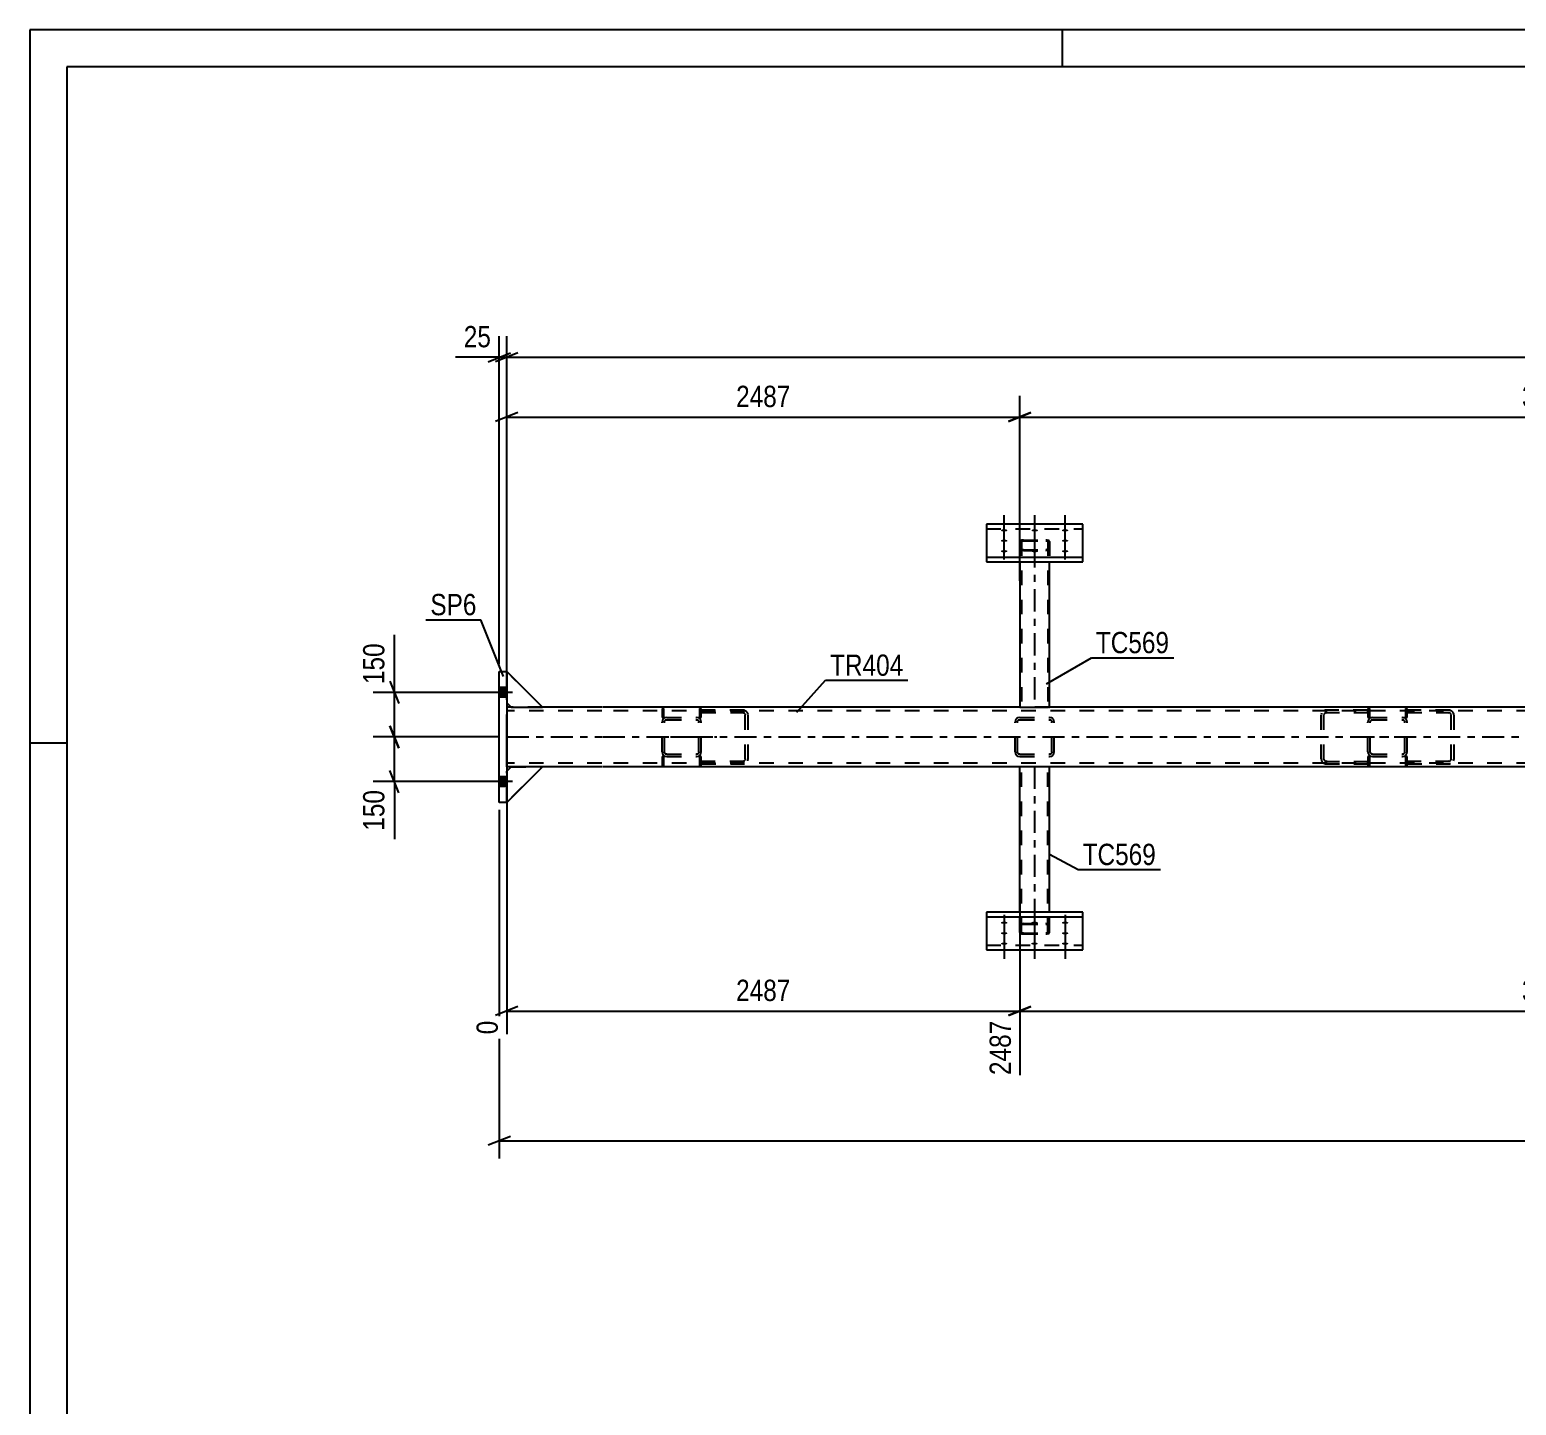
# Model space of a CAD drawing. Header units: millimetres. Extents: x 0 to 1189, y 0 to 841.
# Drawn here: x 0 to 200.1, y 655.9 to 841 of the extents above; entities that cross this region are included whole.
import ezdxf

# ---------------------------------------------------------------- set-up
doc = ezdxf.new("R2010")
doc.units = ezdxf.units.MM
doc.linetypes.add('DXK_LINE_DOT2', pattern=[3.9198, 1.9599, -1.9599])
doc.linetypes.add('DXK_LINE_DOT3', pattern=[5.9187, 2.979, -0.9799, 0.9799, -0.9799])
doc.styles.add('Arial Narrow', font='ARIALN.TTF', dxfattribs={"height": 0.2})

# ---------------------------------------------------------------- blocks, each defined once
blk = doc.blocks.new('Unknown-717048625-1133')
at = {"color": 5, "linetype": 'Continuous'}
for p, q in [((1189, 841), (0, 841)), ((0, 841), (0, 0)), ((139, 836), (139, 841)), ((1184, 836), (5, 836)), ((5, 836), (5, 5)), ((5, 745), (0, 745))]:
    blk.add_line(p, q, dxfattribs=at)
blk = doc.blocks.new('Part-717048625-5160 - 5136')
at = {"color": 2, "linetype": 'Continuous'}
for p, q in [((141.75, 722.28), (128.75, 722.28)), ((128.75, 722.28), (128.75, 717.23)), ((141.75, 717.23), (141.75, 722.28)), ((128.75, 721.67), (141.75, 721.67)), ((128.75, 717.23), (141.75, 717.23))]:
    blk.add_line(p, q, dxfattribs=at)
at = {"color": 7, "linetype": 'DXK_LINE_DOT2'}
blk.add_line((128.75, 717.83), (141.75, 717.83), dxfattribs=at)
blk = doc.blocks.new('Part-717048625-5202 - 5136')
at = {"color": 7, "linetype": 'DXK_LINE_DOT2'}
for p, q in [((85.34, 743.21), (85.1, 743.21)), ((85.1, 743.21), (85.1, 742.01)), ((85.34, 742.01), (85.34, 743.21)), ((85.1, 742.01), (85.34, 742.01))]:
    blk.add_line(p, q, dxfattribs=at)
blk = doc.blocks.new('Part-717048625-5138 - 5136')
at = {"color": 7, "linetype": 'DXK_LINE_DOT2'}
for p, q in [((96.18, 749.45), (90.38, 749.45)), ((90.38, 749.45), (90.38, 749.13)), ((90.38, 749.13), (96.18, 749.13)), ((96.21, 749.4), (95.9, 749.45)), ((95.9, 749.13), (96.05, 749.1)), ((96.27, 748.93), (96.3, 748.81)), ((96.3, 742.89), (96.3, 748.81)), ((96.7, 748.81), (96.64, 749.05)), ((96.7, 742.89), (96.7, 748.81)), ((96.18, 742.57), (90.38, 742.57)), ((90.38, 742.57), (90.38, 742.25)), ((96.05, 742.59), (95.9, 742.57)), ((95.9, 742.25), (96.21, 742.3)), ((96.3, 742.89), (96.27, 742.76)), ((96.64, 742.64), (96.7, 742.89)), ((90.38, 742.25), (96.18, 742.25))]:
    blk.add_line(p, q, dxfattribs=at)
at = {"color": 7, "linetype": 'DXK_LINE_DOT3'}
blk.add_line((86.24, 745.85), (92.49, 745.85), dxfattribs=at)
at = {"color": 7, "linetype": 'DXK_LINE_DOT2'}
for centre, radius, start, end in [((95.95, 748.75), 0.369, 29.2511, 73.2823), ((95.99, 748.69), 0.738, 29.2511, 73.2823), ((95.95, 742.94), 0.369, 286.7177, 330.7489)]:
    blk.add_arc(centre, radius, start, end, dxfattribs=at)
blk = doc.blocks.new('Part-717048625-5219 - 5136')
at = {"color": 7, "linetype": 'DXK_LINE_DOT2'}
for p, q in [((133.25, 748.49), (133, 748.44)), ((133.25, 748.49), (137.25, 748.49)), ((137.49, 748.44), (137.25, 748.49)), ((132.65, 748.09), (132.61, 747.85)), ((132.61, 743.85), (132.61, 747.85)), ((132.93, 747.85), (132.95, 747.97)), ((132.93, 743.85), (132.93, 747.85)), ((133.12, 748.14), (133.25, 748.17)), ((133.25, 748.17), (137.25, 748.17)), ((137.25, 748.17), (137.37, 748.14)), ((137.54, 747.97), (137.57, 747.85)), ((137.57, 743.85), (137.57, 747.85)), ((137.89, 747.85), (137.84, 748.09)), ((137.89, 743.85), (137.89, 747.85)), ((132.61, 743.85), (132.65, 743.6)), ((132.95, 743.72), (132.93, 743.85)), ((133, 743.26), (133.25, 743.21)), ((133.25, 743.53), (133.12, 743.55)), ((133.25, 743.53), (137.25, 743.53)), ((133.25, 743.21), (137.25, 743.21)), ((137.37, 743.55), (137.25, 743.53)), ((137.25, 743.21), (137.49, 743.26)), ((137.57, 743.85), (137.54, 743.72)), ((137.84, 743.6), (137.89, 743.85))]:
    blk.add_line(p, q, dxfattribs=at)
for centre, radius, start, end in [((133.25, 747.85), 0.64, 112.5, 157.5), ((137.25, 747.85), 0.64, 22.5, 67.5), ((133.25, 747.85), 0.32, 112.5, 157.5), ((137.25, 747.85), 0.32, 22.5, 67.5), ((133.25, 743.85), 0.64, 202.5, 247.5), ((133.25, 743.85), 0.32, 202.5, 247.5), ((137.25, 743.85), 0.32, 292.5, 337.5), ((137.25, 743.85), 0.64, 292.5, 337.5)]:
    blk.add_arc(centre, radius, start, end, dxfattribs=at)
blk = doc.blocks.new('Part-717048625-5139 - 5136')
at = {"color": 7, "linetype": 'DXK_LINE_DOT2'}
for p, q in [((173.85, 749.05), (173.79, 748.81)), ((173.79, 742.89), (173.79, 748.81)), ((174.19, 748.81), (174.22, 748.93)), ((174.19, 742.89), (174.19, 748.81)), ((174.58, 749.45), (174.28, 749.4)), ((180.1, 749.45), (174.31, 749.45)), ((174.31, 749.13), (180.1, 749.13)), ((174.43, 749.1), (174.58, 749.13)), ((180.1, 749.13), (180.1, 749.45)), ((173.79, 742.89), (173.85, 742.64)), ((174.22, 742.76), (174.19, 742.89)), ((174.28, 742.3), (174.58, 742.25)), ((174.31, 742.57), (180.1, 742.57)), ((174.58, 742.57), (174.43, 742.59)), ((180.1, 742.25), (180.1, 742.57)), ((174.31, 742.25), (180.1, 742.25))]:
    blk.add_line(p, q, dxfattribs=at)
at = {"color": 7, "linetype": 'DXK_LINE_DOT3'}
blk.add_line((178, 745.85), (184.25, 745.85), dxfattribs=at)
at = {"color": 7, "linetype": 'DXK_LINE_DOT2'}
for centre, radius, start, end in [((174.54, 748.75), 0.369, 106.7178, 150.749), ((174.49, 743), 0.738, 209.251, 253.2822), ((174.54, 742.94), 0.369, 209.251, 253.2822)]:
    blk.add_arc(centre, radius, start, end, dxfattribs=at)
blk = doc.blocks.new('Part-717048625-5273 - 5136')
at = {"color": 7, "linetype": 'DXK_LINE_DOT2'}
for p, q in [((69, 749.85), (64.2, 754.65)), ((64.2, 754.65), (64.2, 750.45)), ((64.2, 750.45), (64.8, 749.85)), ((64.8, 749.85), (69, 749.85))]:
    blk.add_line(p, q, dxfattribs=at)
blk = doc.blocks.new('Part-717048625-5159 - 5136')
at = {"color": 7, "linetype": 'DXK_LINE_DOT2'}
for p, q in [((133.39, 772.28), (133.28, 772.22)), ((133.54, 772.31), (133.39, 772.28)), ((133.73, 772.32), (133.54, 772.31)), ((133.73, 772.32), (136.77, 772.32)), ((136.95, 772.31), (136.77, 772.32)), ((137.1, 772.28), (136.95, 772.31)), ((137.21, 772.22), (137.1, 772.28)), ((133.28, 772.22), (133.25, 772.16)), ((133.25, 772.16), (133.25, 769.42)), ((133.25, 771.12), (133.28, 771.06)), ((133.28, 771.06), (133.39, 771)), ((133.39, 771), (133.54, 770.97)), ((133.49, 772.16), (133.5, 772.19)), ((133.49, 772.16), (133.49, 749.85)), ((133.5, 771.09), (133.49, 771.12)), ((133.5, 772.19), (133.56, 772.22)), ((133.56, 771.06), (133.5, 771.09)), ((133.54, 770.97), (133.73, 770.96)), ((133.56, 772.22), (133.63, 772.24)), ((133.63, 771.04), (133.56, 771.06)), ((133.63, 772.24), (133.73, 772.24)), ((133.73, 771.04), (133.63, 771.04)), ((133.73, 772.24), (136.77, 772.24)), ((133.73, 771.04), (136.77, 771.04)), ((133.73, 770.96), (136.77, 770.96)), ((136.77, 772.24), (136.86, 772.24)), ((136.86, 771.04), (136.77, 771.04)), ((136.77, 770.96), (136.95, 770.97)), ((136.86, 772.24), (136.93, 772.22)), ((136.93, 771.06), (136.86, 771.04)), ((136.93, 772.22), (136.99, 772.19)), ((136.99, 771.09), (136.93, 771.06)), ((136.95, 770.97), (137.1, 771)), ((136.99, 772.19), (137.01, 772.16)), ((137.01, 771.12), (136.99, 771.09)), ((137.01, 772.16), (137.01, 749.85)), ((137.1, 771), (137.21, 771.06)), ((137.25, 772.16), (137.21, 772.22)), ((137.21, 771.06), (137.25, 771.12)), ((137.25, 772.16), (137.25, 769.42)), ((133.28, 749.85), (133.25, 749.85)), ((136.77, 749.85), (137.1, 749.85))]:
    blk.add_line(p, q, dxfattribs=at)
at = {"color": 7, "linetype": 'DXK_LINE_DOT3'}
blk.add_line((135.25, 771.64), (135.25, 749.85), dxfattribs=at)
at = {"color": 2, "linetype": 'Continuous'}
for p, q in [((133.25, 769.42), (133.25, 749.85)), ((137.25, 749.85), (137.25, 769.42)), ((133.25, 749.85), (136.77, 749.85)), ((137.21, 749.85), (136.77, 749.85)), ((137.21, 749.85), (137.25, 749.85))]:
    blk.add_line(p, q, dxfattribs=at)
blk = doc.blocks.new('Part-717048625-5296 - 5136')
at = {"color": 7, "linetype": 'DXK_LINE_DOT2'}
for p, q in [((191.18, 749.45), (185.38, 749.45)), ((185.38, 749.45), (185.38, 749.13)), ((185.38, 749.13), (191.18, 749.13)), ((191.21, 749.4), (190.9, 749.45)), ((190.9, 749.13), (191.05, 749.1)), ((191.27, 748.93), (191.3, 748.81)), ((191.3, 742.89), (191.3, 748.81)), ((191.7, 748.81), (191.64, 749.05)), ((191.7, 742.89), (191.7, 748.81)), ((191.18, 742.57), (185.38, 742.57)), ((185.38, 742.57), (185.38, 742.25)), ((191.05, 742.59), (190.9, 742.57)), ((190.9, 742.25), (191.21, 742.3)), ((191.3, 742.89), (191.27, 742.76)), ((191.64, 742.64), (191.7, 742.89)), ((185.38, 742.25), (191.18, 742.25))]:
    blk.add_line(p, q, dxfattribs=at)
for centre, radius, start, end in [((190.95, 748.75), 0.369, 29.251, 73.2822), ((190.99, 748.69), 0.738, 29.251, 73.2822), ((190.95, 742.94), 0.369, 286.7178, 330.749)]:
    blk.add_arc(centre, radius, start, end, dxfattribs=at)
blk = doc.blocks.new('Part-717048625-5168 - 5136')
at = {"color": 2, "linetype": 'Continuous'}
for p, q in [((63.2, 737.05), (63.2, 754.65)), ((63.2, 754.65), (64.2, 754.65)), ((64.2, 754.65), (64.2, 737.05)), ((64.2, 737.05), (63.2, 737.05))]:
    blk.add_line(p, q, dxfattribs=at)
blk = doc.blocks.new('Part-717048625-5242 - 5136')
at = {"color": 7, "linetype": 'DXK_LINE_DOT2'}
for p, q in [((90.38, 743.21), (90.14, 743.21)), ((90.14, 743.21), (90.14, 742.01)), ((90.38, 742.01), (90.38, 743.21)), ((90.14, 742.01), (90.38, 742.01))]:
    blk.add_line(p, q, dxfattribs=at)
blk = doc.blocks.new('Part-717048625-5181 - 5136')
at = {"color": 7, "linetype": 'DXK_LINE_DOT2'}
for p, q in [((90.38, 749.69), (90.14, 749.69)), ((90.14, 749.69), (90.14, 748.49)), ((90.14, 748.49), (90.38, 748.49)), ((90.38, 748.49), (90.38, 749.69))]:
    blk.add_line(p, q, dxfattribs=at)
blk = doc.blocks.new('Part-717048625-5197 - 5136')
at = {"color": 7, "linetype": 'DXK_LINE_DOT2'}
for p, q in [((69, 749.85), (64.2, 754.65)), ((64.2, 754.65), (64.2, 750.45)), ((64.2, 750.45), (64.8, 749.85)), ((64.8, 749.85), (69, 749.85))]:
    blk.add_line(p, q, dxfattribs=at)
blk = doc.blocks.new('Part-717048625-5199 - 5136')
at = {"color": 7, "linetype": 'DXK_LINE_DOT2'}
for p, q in [((185.38, 749.69), (185.14, 749.69)), ((185.14, 749.69), (185.14, 748.49)), ((185.14, 748.49), (185.38, 748.49)), ((185.38, 748.49), (185.38, 749.69))]:
    blk.add_line(p, q, dxfattribs=at)
blk = doc.blocks.new('Part-717048625-5200 - 5136')
at = {"color": 7, "linetype": 'DXK_LINE_DOT2'}
for p, q in [((185.38, 743.21), (185.14, 743.21)), ((185.14, 743.21), (185.14, 742.01)), ((185.38, 742.01), (185.38, 743.21)), ((185.14, 742.01), (185.38, 742.01))]:
    blk.add_line(p, q, dxfattribs=at)
blk = doc.blocks.new('Part-717048625-5201 - 5136')
at = {"color": 7, "linetype": 'DXK_LINE_DOT2'}
for p, q in [((85.34, 749.69), (85.1, 749.69)), ((85.1, 749.69), (85.1, 748.49)), ((85.1, 748.49), (85.34, 748.49)), ((85.34, 748.49), (85.34, 749.69))]:
    blk.add_line(p, q, dxfattribs=at)
blk = doc.blocks.new('Part-717048625-5270 - 5136')
at = {"color": 2, "linetype": 'Continuous'}
for p, q in [((69, 749.85), (64.2, 754.65)), ((64.2, 750.45), (64.8, 749.85)), ((64.8, 749.85), (69, 749.85))]:
    blk.add_line(p, q, dxfattribs=at)
at = {"color": 7, "linetype": 'DXK_LINE_DOT2'}
blk.add_line((64.2, 754.65), (64.2, 750.45), dxfattribs=at)
blk = doc.blocks.new('Part-717048625-5276 - 5136')
at = {"color": 7, "linetype": 'DXK_LINE_DOT2'}
for p, q in [((64.2, 741.25), (64.8, 741.85)), ((69, 741.85), (64.2, 737.05)), ((64.2, 737.05), (64.2, 741.25)), ((64.8, 741.85), (69, 741.85))]:
    blk.add_line(p, q, dxfattribs=at)
blk = doc.blocks.new('Part-717048625-5279 - 5136')
at = {"color": 2, "linetype": 'Continuous'}
for p, q in [((64.2, 741.25), (64.8, 741.85)), ((69, 741.85), (64.2, 737.05)), ((69, 741.85), (64.8, 741.85))]:
    blk.add_line(p, q, dxfattribs=at)
at = {"color": 7, "linetype": 'DXK_LINE_DOT2'}
blk.add_line((64.2, 737.05), (64.2, 741.25), dxfattribs=at)
blk = doc.blocks.new('Part-717048625-5282 - 5136')
at = {"color": 7, "linetype": 'DXK_LINE_DOT2'}
for p, q in [((64.2, 741.25), (64.8, 741.85)), ((69, 741.85), (64.2, 737.05)), ((64.2, 737.05), (64.2, 741.25)), ((64.8, 741.85), (69, 741.85))]:
    blk.add_line(p, q, dxfattribs=at)
blk = doc.blocks.new('Part-717048625-5227 - 5136')
at = {"color": 2, "linetype": 'Continuous'}
for p, q in [((64.8, 749.85), (64.2, 749.85)), ((64.2, 742.81), (64.2, 748.89)), ((77, 749.85), (69, 749.85)), ((133.25, 749.85), (77.1, 749.85)), ((275.75, 749.85), (137.25, 749.85)), ((64.8, 741.85), (64.2, 741.85)), ((77, 741.85), (69, 741.85)), ((133.25, 741.85), (77.1, 741.85)), ((275.75, 741.85), (137.25, 741.85))]:
    blk.add_line(p, q, dxfattribs=at)
at = {"color": 7, "linetype": 'DXK_LINE_DOT2'}
for p, q in [((64.2, 749.85), (64.2, 748.89)), ((64.2, 749.85), (64.2, 749.57)), ((77, 749.37), (64.2, 749.37)), ((69, 749.85), (64.8, 749.85)), ((656.75, 749.37), (77.1, 749.37)), ((137.25, 749.85), (133.25, 749.85)), ((64.2, 741.85), (64.2, 742.81)), ((77, 742.33), (64.2, 742.33)), ((656.75, 742.33), (77.1, 742.33)), ((69, 741.85), (64.8, 741.85)), ((137.25, 741.85), (133.25, 741.85))]:
    blk.add_line(p, q, dxfattribs=at)
at = {"color": 7, "linetype": 'DXK_LINE_DOT3'}
for p, q in [((64.2, 745.85), (77, 745.85)), ((77.1, 745.85), (656.75, 745.85))]:
    blk.add_line(p, q, dxfattribs=at)
blk = doc.blocks.new('Part-717048625-5233 - 5136')
at = {"color": 2, "linetype": 'Continuous'}
for p, q in [((141.75, 774.47), (128.75, 774.47)), ((128.75, 774.47), (128.75, 769.42)), ((141.75, 769.42), (141.75, 774.47)), ((128.75, 770.02), (141.75, 770.02)), ((128.75, 769.42), (141.75, 769.42))]:
    blk.add_line(p, q, dxfattribs=at)
at = {"color": 7, "linetype": 'DXK_LINE_DOT2'}
blk.add_line((128.75, 773.86), (141.75, 773.86), dxfattribs=at)
blk = doc.blocks.new('Bolt-717048625-5247 - 5136')
at = {"linetype": 'Continuous'}
for points in [[(131.15, 773.49), (131.05, 773.5), (130.97, 773.51), (130.89, 773.52), (130.82, 773.54), (130.76, 773.57), (130.73, 773.6), (130.71, 773.63), (130.71, 773.66), (130.73, 773.69), (130.76, 773.72), (130.82, 773.75), (130.89, 773.77), (130.97, 773.78), (131.05, 773.79), (131.15, 773.79), (131.24, 773.79), (131.32, 773.78), (131.4, 773.77), (131.47, 773.75), (131.53, 773.72), (131.56, 773.69), (131.58, 773.66), (131.58, 773.63), (131.56, 773.6), (131.53, 773.57), (131.47, 773.54), (131.4, 773.52), (131.32, 773.51), (131.24, 773.5)], [(131.15, 772.1), (131.05, 772.1), (130.97, 772.11), (130.89, 772.13), (130.82, 772.15), (130.76, 772.17), (130.73, 772.2), (130.71, 772.23), (130.71, 772.26), (130.73, 772.3), (130.76, 772.32), (130.82, 772.35), (130.89, 772.37), (130.97, 772.39), (131.05, 772.4), (131.15, 772.4), (131.24, 772.4), (131.32, 772.39), (131.4, 772.37), (131.47, 772.35), (131.53, 772.32), (131.56, 772.3), (131.58, 772.26), (131.58, 772.23), (131.56, 772.2), (131.53, 772.17), (131.47, 772.15), (131.4, 772.13), (131.32, 772.11), (131.24, 772.1)], [(135.27, 773.49), (135.17, 773.5), (135.09, 773.51), (135.01, 773.52), (134.94, 773.54), (134.88, 773.57), (134.85, 773.6), (134.83, 773.63), (134.83, 773.66), (134.85, 773.69), (134.88, 773.72), (134.94, 773.75), (135.01, 773.77), (135.09, 773.78), (135.17, 773.79), (135.27, 773.79), (135.36, 773.79), (135.44, 773.78), (135.52, 773.77), (135.59, 773.75), (135.65, 773.72), (135.68, 773.69), (135.7, 773.66), (135.7, 773.63), (135.68, 773.6), (135.65, 773.57), (135.59, 773.54), (135.52, 773.52), (135.44, 773.51), (135.36, 773.5)], [(139.35, 773.49), (139.25, 773.5), (139.17, 773.51), (139.09, 773.52), (139.02, 773.54), (138.96, 773.57), (138.93, 773.6), (138.91, 773.63), (138.91, 773.66), (138.93, 773.69), (138.96, 773.72), (139.02, 773.75), (139.09, 773.77), (139.17, 773.78), (139.25, 773.79), (139.35, 773.79), (139.44, 773.79), (139.52, 773.78), (139.6, 773.77), (139.67, 773.75), (139.73, 773.72), (139.76, 773.69), (139.78, 773.66), (139.78, 773.63), (139.76, 773.6), (139.73, 773.57), (139.67, 773.54), (139.6, 773.52), (139.52, 773.51), (139.44, 773.5)], [(139.35, 772.1), (139.25, 772.1), (139.17, 772.11), (139.09, 772.13), (139.02, 772.15), (138.96, 772.17), (138.93, 772.2), (138.91, 772.23), (138.91, 772.26), (138.93, 772.3), (138.96, 772.32), (139.02, 772.35), (139.09, 772.37), (139.17, 772.39), (139.25, 772.4), (139.35, 772.4), (139.44, 772.4), (139.52, 772.39), (139.6, 772.37), (139.67, 772.35), (139.73, 772.32), (139.76, 772.3), (139.78, 772.26), (139.78, 772.23), (139.76, 772.2), (139.73, 772.17), (139.67, 772.15), (139.6, 772.13), (139.52, 772.11), (139.44, 772.1)], [(131.15, 770.69), (131.05, 770.69), (130.97, 770.7), (130.89, 770.72), (130.82, 770.74), (130.76, 770.76), (130.73, 770.79), (130.71, 770.82), (130.71, 770.86), (130.73, 770.89), (130.76, 770.92), (130.82, 770.94), (130.89, 770.96), (130.97, 770.98), (131.05, 770.99), (131.15, 770.99), (131.24, 770.99), (131.32, 770.98), (131.4, 770.96), (131.47, 770.94), (131.53, 770.92), (131.56, 770.89), (131.58, 770.86), (131.58, 770.82), (131.56, 770.79), (131.53, 770.76), (131.47, 770.74), (131.4, 770.72), (131.32, 770.7), (131.24, 770.69)], [(135.27, 770.69), (135.17, 770.69), (135.09, 770.7), (135.01, 770.72), (134.94, 770.74), (134.88, 770.76), (134.85, 770.79), (134.83, 770.82), (134.83, 770.86), (134.85, 770.89), (134.88, 770.92), (134.94, 770.94), (135.01, 770.96), (135.09, 770.98), (135.17, 770.99), (135.27, 770.99), (135.36, 770.99), (135.44, 770.98), (135.52, 770.96), (135.59, 770.94), (135.65, 770.92), (135.68, 770.89), (135.7, 770.86), (135.7, 770.82), (135.68, 770.79), (135.65, 770.76), (135.59, 770.74), (135.52, 770.72), (135.44, 770.7), (135.36, 770.69)], [(139.35, 770.69), (139.25, 770.69), (139.17, 770.7), (139.09, 770.72), (139.02, 770.74), (138.96, 770.76), (138.93, 770.79), (138.91, 770.82), (138.91, 770.86), (138.93, 770.89), (138.96, 770.92), (139.02, 770.94), (139.09, 770.96), (139.17, 770.98), (139.25, 770.99), (139.35, 770.99), (139.44, 770.99), (139.52, 770.98), (139.6, 770.96), (139.67, 770.94), (139.73, 770.92), (139.76, 770.89), (139.78, 770.86), (139.78, 770.82), (139.76, 770.79), (139.73, 770.76), (139.67, 770.74), (139.6, 770.72), (139.52, 770.7), (139.44, 770.69)]]:
    blk.add_hatch(color=1, dxfattribs=at).paths.add_polyline_path(points)
at = {"color": 1, "linetype": 'Continuous'}
for p, q in [((131.15, 772.55), (131.15, 775.67)), ((131.15, 771.16), (131.15, 774.28)), ((135.27, 772.55), (135.27, 775.67)), ((139.35, 772.55), (139.35, 775.67)), ((139.35, 771.16), (139.35, 774.28)), ((131.15, 769.75), (131.15, 772.87)), ((135.27, 769.75), (135.27, 772.87)), ((139.35, 769.75), (139.35, 772.87))]:
    blk.add_line(p, q, dxfattribs=at)
blk = doc.blocks.new('Part-717048625-5312 - 5136')
at = {"color": 2, "linetype": 'Continuous'}
for p, q in [((133.25, 722.28), (133.25, 741.85)), ((137.25, 741.85), (133.25, 741.85)), ((137.25, 722.28), (137.25, 741.85))]:
    blk.add_line(p, q, dxfattribs=at)
at = {"color": 7, "linetype": 'DXK_LINE_DOT2'}
for p, q in [((133.49, 719.53), (133.49, 741.85)), ((137.01, 719.53), (137.01, 741.85)), ((133.25, 719.53), (133.25, 722.28)), ((137.25, 719.53), (137.25, 722.28)), ((133.28, 720.64), (133.25, 720.57)), ((133.39, 720.69), (133.28, 720.64)), ((133.54, 720.72), (133.39, 720.69)), ((133.49, 720.57), (133.5, 720.6)), ((133.5, 720.6), (133.56, 720.63)), ((133.73, 720.74), (133.54, 720.72)), ((133.56, 720.63), (133.63, 720.65)), ((133.63, 720.65), (133.73, 720.65)), ((133.73, 720.74), (136.77, 720.74)), ((133.73, 720.65), (136.77, 720.65)), ((136.95, 720.72), (136.77, 720.74)), ((136.77, 720.65), (136.86, 720.65)), ((136.86, 720.65), (136.93, 720.63)), ((136.93, 720.63), (136.99, 720.6)), ((137.1, 720.69), (136.95, 720.72)), ((136.99, 720.6), (137.01, 720.57)), ((137.21, 720.64), (137.1, 720.69)), ((137.25, 720.57), (137.21, 720.64)), ((133.25, 719.53), (133.28, 719.47)), ((133.28, 719.47), (133.39, 719.42)), ((133.39, 719.42), (133.54, 719.38)), ((133.5, 719.5), (133.49, 719.53)), ((133.56, 719.47), (133.5, 719.5)), ((133.54, 719.38), (133.73, 719.37)), ((133.63, 719.46), (133.56, 719.47)), ((133.73, 719.45), (133.63, 719.46)), ((133.73, 719.45), (136.77, 719.45)), ((133.73, 719.37), (136.77, 719.37)), ((136.86, 719.46), (136.77, 719.45)), ((136.77, 719.37), (136.95, 719.38)), ((136.93, 719.47), (136.86, 719.46)), ((136.99, 719.5), (136.93, 719.47)), ((136.95, 719.38), (137.1, 719.42)), ((137.01, 719.53), (136.99, 719.5)), ((137.1, 719.42), (137.21, 719.47)), ((137.21, 719.47), (137.25, 719.53))]:
    blk.add_line(p, q, dxfattribs=at)
at = {"color": 7, "linetype": 'DXK_LINE_DOT3'}
blk.add_line((135.25, 741.85), (135.25, 720.05), dxfattribs=at)
blk = doc.blocks.new('Bolt-717048625-5248 - 5136')
at = {"linetype": 'Continuous'}
for points in [[(131.15, 721), (131.24, 721), (131.32, 720.99), (131.4, 720.98), (131.47, 720.95), (131.53, 720.93), (131.56, 720.9), (131.58, 720.87), (131.58, 720.84), (131.56, 720.81), (131.53, 720.78), (131.47, 720.75), (131.4, 720.73), (131.32, 720.72), (131.24, 720.71), (131.15, 720.7), (131.05, 720.71), (130.97, 720.72), (130.89, 720.73), (130.82, 720.75), (130.76, 720.78), (130.73, 720.81), (130.71, 720.84), (130.71, 720.87), (130.73, 720.9), (130.76, 720.93), (130.82, 720.95), (130.89, 720.98), (130.97, 720.99), (131.05, 721)], [(135.23, 721), (135.32, 721), (135.4, 720.99), (135.48, 720.98), (135.55, 720.95), (135.61, 720.93), (135.64, 720.9), (135.66, 720.87), (135.66, 720.84), (135.64, 720.81), (135.61, 720.78), (135.55, 720.75), (135.48, 720.73), (135.4, 720.72), (135.32, 720.71), (135.23, 720.7), (135.13, 720.71), (135.05, 720.72), (134.97, 720.73), (134.9, 720.75), (134.84, 720.78), (134.81, 720.81), (134.79, 720.84), (134.79, 720.87), (134.81, 720.9), (134.84, 720.93), (134.9, 720.95), (134.97, 720.98), (135.05, 720.99), (135.13, 721)], [(139.35, 721), (139.44, 721), (139.52, 720.99), (139.6, 720.98), (139.67, 720.95), (139.73, 720.93), (139.76, 720.9), (139.78, 720.87), (139.78, 720.84), (139.76, 720.81), (139.73, 720.78), (139.67, 720.75), (139.6, 720.73), (139.52, 720.72), (139.44, 720.71), (139.35, 720.7), (139.25, 720.71), (139.17, 720.72), (139.09, 720.73), (139.02, 720.75), (138.96, 720.78), (138.93, 720.81), (138.91, 720.84), (138.91, 720.87), (138.93, 720.9), (138.96, 720.93), (139.02, 720.95), (139.09, 720.98), (139.17, 720.99), (139.25, 721)], [(131.15, 719.6), (131.24, 719.59), (131.32, 719.58), (131.4, 719.57), (131.47, 719.55), (131.53, 719.52), (131.56, 719.49), (131.58, 719.46), (131.58, 719.43), (131.56, 719.4), (131.53, 719.37), (131.47, 719.34), (131.4, 719.32), (131.32, 719.31), (131.24, 719.3), (131.15, 719.29), (131.05, 719.3), (130.97, 719.31), (130.89, 719.32), (130.82, 719.34), (130.76, 719.37), (130.73, 719.4), (130.71, 719.43), (130.71, 719.46), (130.73, 719.49), (130.76, 719.52), (130.82, 719.55), (130.89, 719.57), (130.97, 719.58), (131.05, 719.59)], [(139.35, 719.6), (139.44, 719.59), (139.52, 719.58), (139.6, 719.57), (139.67, 719.55), (139.73, 719.52), (139.76, 719.49), (139.78, 719.46), (139.78, 719.43), (139.76, 719.4), (139.73, 719.37), (139.67, 719.34), (139.6, 719.32), (139.52, 719.31), (139.44, 719.3), (139.35, 719.29), (139.25, 719.3), (139.17, 719.31), (139.09, 719.32), (139.02, 719.34), (138.96, 719.37), (138.93, 719.4), (138.91, 719.43), (138.91, 719.46), (138.93, 719.49), (138.96, 719.52), (139.02, 719.55), (139.09, 719.57), (139.17, 719.58), (139.25, 719.59)], [(131.15, 718.2), (131.24, 718.2), (131.32, 718.19), (131.4, 718.17), (131.47, 718.15), (131.53, 718.12), (131.56, 718.1), (131.58, 718.06), (131.58, 718.03), (131.56, 718), (131.53, 717.97), (131.47, 717.95), (131.4, 717.93), (131.32, 717.91), (131.24, 717.9), (131.15, 717.9), (131.05, 717.9), (130.97, 717.91), (130.89, 717.93), (130.82, 717.95), (130.76, 717.97), (130.73, 718), (130.71, 718.03), (130.71, 718.06), (130.73, 718.1), (130.76, 718.12), (130.82, 718.15), (130.89, 718.17), (130.97, 718.19), (131.05, 718.2)], [(135.23, 718.2), (135.32, 718.2), (135.4, 718.19), (135.48, 718.17), (135.55, 718.15), (135.61, 718.12), (135.64, 718.1), (135.66, 718.06), (135.66, 718.03), (135.64, 718), (135.61, 717.97), (135.55, 717.95), (135.48, 717.93), (135.4, 717.91), (135.32, 717.9), (135.23, 717.9), (135.13, 717.9), (135.05, 717.91), (134.97, 717.93), (134.9, 717.95), (134.84, 717.97), (134.81, 718), (134.79, 718.03), (134.79, 718.06), (134.81, 718.1), (134.84, 718.12), (134.9, 718.15), (134.97, 718.17), (135.05, 718.19), (135.13, 718.2)], [(139.35, 718.2), (139.44, 718.2), (139.52, 718.19), (139.6, 718.17), (139.67, 718.15), (139.73, 718.12), (139.76, 718.1), (139.78, 718.06), (139.78, 718.03), (139.76, 718), (139.73, 717.97), (139.67, 717.95), (139.6, 717.93), (139.52, 717.91), (139.44, 717.9), (139.35, 717.9), (139.25, 717.9), (139.17, 717.91), (139.09, 717.93), (139.02, 717.95), (138.96, 717.97), (138.93, 718), (138.91, 718.03), (138.91, 718.06), (138.93, 718.1), (138.96, 718.12), (139.02, 718.15), (139.09, 718.17), (139.17, 718.19), (139.25, 718.2)]]:
    blk.add_hatch(color=1, dxfattribs=at).paths.add_polyline_path(points)
at = {"color": 1, "linetype": 'Continuous'}
for p, q in [((131.15, 721.94), (131.15, 718.82)), ((131.15, 720.53), (131.15, 717.41)), ((135.23, 721.94), (135.23, 718.82)), ((139.35, 721.94), (139.35, 718.82)), ((139.35, 720.53), (139.35, 717.41)), ((131.15, 719.14), (131.15, 716.02)), ((135.23, 719.14), (135.23, 716.02)), ((139.35, 719.14), (139.35, 716.02))]:
    blk.add_line(p, q, dxfattribs=at)
blk = doc.blocks.new('Bolt-717048625-5249 - 5136')
at = {"linetype": 'Continuous'}
for points in [[(63.2, 752.51), (63.2, 751.19), (64.2, 751.19), (64.2, 752.51)], [(63.2, 752.51), (63.2, 751.19), (64.2, 751.19), (64.2, 752.51)], [(63.2, 740.51), (63.2, 739.19), (64.2, 739.19), (64.2, 740.51)], [(63.2, 740.51), (63.2, 739.19), (64.2, 739.19), (64.2, 740.51)]]:
    blk.add_hatch(color=1, dxfattribs=at).paths.add_polyline_path(points)
at = {"color": 1, "linetype": 'Continuous'}
for p, q in [((64.2, 752.51), (63.2, 752.51)), ((64.2, 752.51), (63.2, 752.51)), ((64.96, 751.85), (60.2, 751.85)), ((64.96, 751.85), (60.2, 751.85)), ((64.2, 751.19), (63.2, 751.19)), ((64.2, 751.19), (63.2, 751.19)), ((64.2, 740.51), (63.2, 740.51)), ((64.2, 740.51), (63.2, 740.51)), ((64.96, 739.85), (60.2, 739.85)), ((64.96, 739.85), (60.2, 739.85)), ((64.2, 739.19), (63.2, 739.19)), ((64.2, 739.19), (63.2, 739.19))]:
    blk.add_line(p, q, dxfattribs=at)
blk = doc.blocks.new('Part-717048625-5323 - 5136')
at = {"color": 7, "linetype": 'DXK_LINE_DOT2'}
for p, q in [((180.74, 748.49), (180.5, 748.44)), ((180.74, 748.49), (184.74, 748.49)), ((184.99, 748.44), (184.74, 748.49)), ((180.15, 748.09), (180.1, 747.85)), ((180.1, 743.85), (180.1, 747.85)), ((180.42, 747.85), (180.45, 747.97)), ((180.42, 743.85), (180.42, 747.85)), ((180.62, 748.14), (180.74, 748.17)), ((180.74, 748.17), (184.74, 748.17)), ((184.74, 748.17), (184.86, 748.14)), ((185.04, 747.97), (185.06, 747.85)), ((185.06, 743.85), (185.06, 747.85)), ((185.38, 747.85), (185.33, 748.09)), ((185.38, 743.85), (185.38, 747.85)), ((180.1, 743.85), (180.15, 743.6)), ((180.45, 743.72), (180.42, 743.85)), ((180.5, 743.26), (180.74, 743.21)), ((180.74, 743.53), (180.62, 743.55)), ((180.74, 743.53), (184.74, 743.53)), ((180.74, 743.21), (184.74, 743.21)), ((184.86, 743.55), (184.74, 743.53)), ((184.74, 743.21), (184.99, 743.26)), ((185.06, 743.85), (185.04, 743.72)), ((185.33, 743.6), (185.38, 743.85))]:
    blk.add_line(p, q, dxfattribs=at)
at = {"color": 7, "linetype": 'DXK_LINE_DOT3'}
blk.add_line((182.74, 745.85), (182.74, 745.85), dxfattribs=at)
at = {"color": 7, "linetype": 'DXK_LINE_DOT2'}
for centre, radius, start, end in [((180.74, 747.85), 0.64, 112.5, 157.5), ((184.74, 747.85), 0.64, 22.5, 67.5), ((180.74, 747.85), 0.32, 112.5, 157.5), ((184.74, 747.85), 0.32, 22.5, 67.5), ((180.74, 743.85), 0.64, 202.5, 247.5), ((180.74, 743.85), 0.32, 202.5, 247.5), ((184.74, 743.85), 0.32, 292.5, 337.5), ((184.74, 743.85), 0.64, 292.5, 337.5)]:
    blk.add_arc(centre, radius, start, end, dxfattribs=at)
blk = doc.blocks.new('Part-717048625-5327 - 5136')
at = {"color": 7, "linetype": 'DXK_LINE_DOT2'}
for p, q in [((85.74, 748.49), (85.5, 748.44)), ((85.74, 748.49), (89.74, 748.49)), ((89.99, 748.44), (89.74, 748.49)), ((85.15, 748.09), (85.1, 747.85)), ((85.1, 743.85), (85.1, 747.85)), ((85.42, 747.85), (85.45, 747.97)), ((85.42, 743.85), (85.42, 747.85)), ((85.62, 748.14), (85.74, 748.17)), ((85.74, 748.17), (89.74, 748.17)), ((89.74, 748.17), (89.86, 748.14)), ((90.04, 747.97), (90.06, 747.85)), ((90.06, 743.85), (90.06, 747.85)), ((90.38, 747.85), (90.33, 748.09)), ((90.38, 743.85), (90.38, 747.85)), ((85.1, 743.85), (85.15, 743.6)), ((85.45, 743.72), (85.42, 743.85)), ((85.5, 743.26), (85.74, 743.21)), ((85.74, 743.53), (85.62, 743.55)), ((85.74, 743.53), (89.74, 743.53)), ((85.74, 743.21), (89.74, 743.21)), ((89.86, 743.55), (89.74, 743.53)), ((89.74, 743.21), (89.99, 743.26)), ((90.06, 743.85), (90.04, 743.72)), ((90.33, 743.6), (90.38, 743.85))]:
    blk.add_line(p, q, dxfattribs=at)
at = {"color": 7, "linetype": 'DXK_LINE_DOT3'}
blk.add_line((87.74, 745.85), (87.74, 745.85), dxfattribs=at)
at = {"color": 7, "linetype": 'DXK_LINE_DOT2'}
for centre, radius, start, end in [((85.74, 747.85), 0.64, 112.5, 157.5), ((89.74, 747.85), 0.64, 22.5, 67.5), ((85.74, 747.85), 0.32, 112.5, 157.5), ((89.74, 747.85), 0.32, 22.5, 67.5), ((85.74, 743.85), 0.64, 202.5, 247.5), ((85.74, 743.85), 0.32, 202.5, 247.5), ((89.74, 743.85), 0.32, 292.5, 337.5), ((89.74, 743.85), 0.64, 292.5, 337.5)]:
    blk.add_arc(centre, radius, start, end, dxfattribs=at)
blk = doc.blocks.new('Part-717048625-5339 - 5136')
at = {"color": 7, "linetype": 'DXK_LINE_DOT2'}
for p, q in [((180.34, 743.21), (180.1, 743.21)), ((180.1, 743.21), (180.1, 742.01)), ((180.34, 742.01), (180.34, 743.21)), ((180.1, 742.01), (180.34, 742.01))]:
    blk.add_line(p, q, dxfattribs=at)
blk = doc.blocks.new('Part-717048625-5340 - 5136')
at = {"color": 7, "linetype": 'DXK_LINE_DOT2'}
for p, q in [((180.34, 749.69), (180.1, 749.69)), ((180.1, 749.69), (180.1, 748.49)), ((180.1, 748.49), (180.34, 748.49)), ((180.34, 748.49), (180.34, 749.69))]:
    blk.add_line(p, q, dxfattribs=at)
blk = doc.blocks.new('StraightDimension-717048625-9205 - 5136')
at = {"color": 7, "linetype": 'Continuous'}
for p, q in [((133.25, 723.98), (133.25, 700.37)), ((275.75, 723.32), (275.75, 700.37)), ((134.75, 709.58), (131.75, 708.38)), ((133.25, 708.98), (275.75, 708.98)), ((274.25, 708.38), (277.25, 709.58))]:
    blk.add_line(p, q, dxfattribs=at)
at = {"color": 0}
blk.add_wipeout([(208.75, 709.73), (208.75, 713.93), (200.24, 713.93), (200.24, 709.73)], dxfattribs=at)
at = {"color": 0, "linetype": 'Continuous'}
blk.add_wipeout([(275.15, 708.28), (270.95, 708.28), (270.95, 699.77), (275.15, 699.77)], dxfattribs=at)
at = {"color": 3, "style": 'Arial Narrow'}
blk.add_text('3563', height=2.863, dxfattribs=at).set_placement((200.84, 710.33))
at = {"color": 3, "linetype": 'Continuous', "style": 'Arial Narrow'}
blk.add_text('6049', height=2.863, rotation=90.0002, dxfattribs=at).set_placement((274.55, 700.37))
blk = doc.blocks.new('StraightDimension-717048625-5502 - 5136')
at = {"color": 7, "linetype": 'Continuous'}
for p, q in [((64.2, 755.65), (64.2, 799.78)), ((65.7, 797.53), (62.7, 796.33)), ((64.2, 796.93), (656.75, 796.93))]:
    blk.add_line(p, q, dxfattribs=at)
blk = doc.blocks.new('StraightDimension-717048625-5462 - 5136')
at = {"color": 7, "linetype": 'Continuous'}
for p, q in [((48.48, 747.35), (49.68, 744.35)), ((63.2, 745.85), (46.23, 745.85)), ((49.08, 739.85), (49.08, 745.85)), ((49.68, 738.35), (48.48, 741.35)), ((60.65, 739.85), (46.23, 739.85))]:
    blk.add_line(p, q, dxfattribs=at)
at = {"color": 0}
blk.add_wipeout([(48.33, 739.32), (44.13, 739.32), (44.13, 732.64), (48.33, 732.64)], dxfattribs=at)
at = {"color": 7, "linetype": 'Continuous'}
blk.add_line((49.08, 739.85), (49.08, 732.11), dxfattribs=at)
blk.add_line((49.08, 739.85), (49.08, 732.11), dxfattribs=at)
at = {"color": 3, "style": 'Arial Narrow'}
blk.add_text('150', height=2.863, rotation=90.0002, dxfattribs=at).set_placement((47.73, 733.24))
blk = doc.blocks.new('StraightDimension-717048625-5473 - 5136')
at = {"color": 7, "linetype": 'Continuous'}
for p, q in [((48.48, 753.35), (49.68, 750.35)), ((60.94, 751.85), (46.23, 751.85)), ((49.08, 745.85), (49.08, 751.85)), ((49.68, 744.35), (48.48, 747.35)), ((63.2, 745.85), (46.23, 745.85))]:
    blk.add_line(p, q, dxfattribs=at)
at = {"color": 0}
blk.add_wipeout([(48.33, 759.06), (44.13, 759.06), (44.13, 752.37), (48.33, 752.37)], dxfattribs=at)
at = {"color": 7, "linetype": 'Continuous'}
blk.add_line((49.08, 751.85), (49.08, 759.58), dxfattribs=at)
blk.add_line((49.08, 751.85), (49.08, 759.58), dxfattribs=at)
at = {"color": 3, "style": 'Arial Narrow'}
blk.add_text('150', height=2.863, rotation=90.0002, dxfattribs=at).set_placement((47.73, 752.97))
blk = doc.blocks.new('StraightDimension-717048625-5485 - 5136')
at = {"color": 7, "linetype": 'Continuous'}
for p, q in [((63.2, 755.65), (63.2, 799.78)), ((64.2, 755.65), (64.2, 799.78)), ((61.7, 796.33), (64.7, 797.53)), ((65.7, 797.53), (62.7, 796.33)), ((63.2, 796.93), (64.2, 796.93))]:
    blk.add_line(p, q, dxfattribs=at)
at = {"color": 0}
blk.add_wipeout([(62.68, 797.68), (62.68, 801.88), (57.82, 801.88), (57.82, 797.68)], dxfattribs=at)
at = {"color": 7, "linetype": 'Continuous'}
blk.add_line((63.2, 796.93), (57.3, 796.93), dxfattribs=at)
blk.add_line((63.2, 796.93), (57.3, 796.93), dxfattribs=at)
at = {"color": 3, "style": 'Arial Narrow'}
blk.add_text('25', height=2.863, dxfattribs=at).set_placement((58.42, 798.28))
blk = doc.blocks.new('StraightDimension-717048625-5563 - 5136')
at = {"color": 7, "linetype": 'Continuous'}
for p, q in [((63.2, 736.05), (63.2, 689.12)), ((64.7, 692.12), (61.7, 690.92)), ((63.2, 691.52), (657.75, 691.52))]:
    blk.add_line(p, q, dxfattribs=at)
blk = doc.blocks.new('StraightDimension-717048625-9206 - 5136')
at = {"color": 7, "linetype": 'Continuous'}
for p, q in [((64.2, 740.85), (64.2, 705.85)), ((133.25, 723.98), (133.25, 700.37)), ((65.7, 709.58), (62.7, 708.38)), ((64.2, 708.98), (133.25, 708.98)), ((131.75, 708.38), (134.75, 709.58))]:
    blk.add_line(p, q, dxfattribs=at)
at = {"color": 0}
blk.add_wipeout([(102.98, 709.73), (102.98, 713.93), (94.47, 713.93), (94.47, 709.73)], dxfattribs=at)
at = {"color": 0, "linetype": 'Continuous'}
for points in [[(63.6, 708.28), (59.4, 708.28), (59.4, 705.25), (63.6, 705.25)], [(132.65, 708.28), (128.45, 708.28), (128.45, 699.77), (132.65, 699.77)]]:
    blk.add_wipeout(points, dxfattribs=at)
at = {"color": 3, "style": 'Arial Narrow'}
blk.add_text('2487', height=2.863, dxfattribs=at).set_placement((95.07, 710.33))
at = {"color": 3, "linetype": 'Continuous', "style": 'Arial Narrow'}
for s, height, p in [('0', 2.86, (63, 705.85)), ('2487', 2.863, (132.05, 700.37))]:
    blk.add_text(s, height=height, rotation=90.0002, dxfattribs=at).set_placement(p)
blk = doc.blocks.new('StraightDimension-717048625-13707 - 5136')
at = {"color": 7, "linetype": 'Continuous'}
for p, q in [((133.25, 766.86), (133.25, 791.74)), ((275.75, 769.06), (275.75, 791.74)), ((134.75, 789.49), (131.75, 788.29)), ((133.25, 788.89), (275.75, 788.89)), ((274.25, 788.29), (277.25, 789.49))]:
    blk.add_line(p, q, dxfattribs=at)
at = {"color": 0}
blk.add_wipeout([(208.75, 789.64), (208.75, 793.84), (200.24, 793.84), (200.24, 789.64)], dxfattribs=at)
at = {"color": 3, "style": 'Arial Narrow'}
blk.add_text('3563', height=2.863, dxfattribs=at).set_placement((200.84, 790.24))
blk = doc.blocks.new('StraightDimension-717048625-13708 - 5136')
at = {"color": 7, "linetype": 'Continuous'}
for p, q in [((64.2, 750.85), (64.2, 791.74)), ((133.25, 766.86), (133.25, 791.74)), ((65.7, 789.49), (62.7, 788.29)), ((64.2, 788.89), (133.25, 788.89)), ((131.75, 788.29), (134.75, 789.49))]:
    blk.add_line(p, q, dxfattribs=at)
at = {"color": 0}
blk.add_wipeout([(102.98, 789.64), (102.98, 793.84), (94.47, 793.84), (94.47, 789.64)], dxfattribs=at)
at = {"color": 3, "style": 'Arial Narrow'}
blk.add_text('2487', height=2.863, dxfattribs=at).set_placement((95.07, 790.24))
blk = doc.blocks.new('Mark-717048625-5223 - 5136')
at = {"color": 0}
blk.add_wipeout([(117.58, 754.08), (117.58, 757.08), (107.72, 757.08), (107.72, 754.08)], dxfattribs=at)
blk.add_wipeout([(117.58, 754.08), (117.58, 757.08), (107.72, 757.08), (107.72, 754.08)], dxfattribs=at)
at = {"color": 30, "linetype": 'Continuous'}
for p, q in [((103.24, 749.2), (107.12, 753.48)), ((107.12, 753.48), (118.18, 753.48))]:
    blk.add_line(p, q, dxfattribs=at)
at = {"color": 3, "style": 'Arial Narrow'}
blk.add_text('TR404', height=2.863, dxfattribs=at).set_placement((107.72, 754.08))
blk = doc.blocks.new('Mark-717048625-5164 - 5136')
at = {"color": 0}
blk.add_wipeout([(60.13, 762.23), (60.13, 765.23), (53.92, 765.23), (53.92, 762.23)], dxfattribs=at)
blk.add_wipeout([(60.13, 762.23), (60.13, 765.23), (53.92, 765.23), (53.92, 762.23)], dxfattribs=at)
at = {"color": 30, "linetype": 'Continuous'}
for p in [(53.32, 761.63), (63.75, 754)]:
    blk.add_line(p, (60.73, 761.63), dxfattribs=at)
at = {"color": 3, "style": 'Arial Narrow'}
blk.add_text('SP6', height=2.863, dxfattribs=at).set_placement((53.92, 762.23))
blk = doc.blocks.new('Mark-717048625-13749 - 5136')
at = {"color": 0}
blk.add_wipeout([(153.36, 757.12), (153.36, 760.12), (143.49, 760.12), (143.49, 757.12)], dxfattribs=at)
blk.add_wipeout([(153.36, 757.12), (153.36, 760.12), (143.49, 760.12), (143.49, 757.12)], dxfattribs=at)
at = {"color": 30, "linetype": 'Continuous'}
for p, q in [((136.83, 753.02), (142.89, 756.52)), ((142.89, 756.52), (153.96, 756.52))]:
    blk.add_line(p, q, dxfattribs=at)
at = {"color": 3, "style": 'Arial Narrow'}
blk.add_text('TC569', height=2.863, dxfattribs=at).set_placement((143.49, 757.12))
blk = doc.blocks.new('Mark-717048625-5308 - 5136')
at = {"color": 0}
blk.add_wipeout([(151.57, 728.62), (151.57, 731.62), (141.71, 731.62), (141.71, 728.62)], dxfattribs=at)
blk.add_wipeout([(151.57, 728.62), (151.57, 731.62), (141.71, 731.62), (141.71, 728.62)], dxfattribs=at)
at = {"color": 30, "linetype": 'Continuous'}
for p, q in [((137.25, 730.08), (141.11, 728.02)), ((141.11, 728.02), (152.17, 728.02))]:
    blk.add_line(p, q, dxfattribs=at)
at = {"color": 3, "style": 'Arial Narrow'}
blk.add_text('TC569', height=2.863, dxfattribs=at).set_placement((141.71, 728.62))

msp = doc.modelspace()

# ---------------------------------------------------------------- block references
for name in ['Unknown-717048625-1133', 'Part-717048625-5233 - 5136', 'Bolt-717048625-5247 - 5136', 'Part-717048625-5159 - 5136', 'Part-717048625-5168 - 5136', 'Part-717048625-5273 - 5136', 'Part-717048625-5197 - 5136', 'Part-717048625-5270 - 5136', 'Bolt-717048625-5249 - 5136', 'Part-717048625-5227 - 5136', 'Part-717048625-5201 - 5136', 'Part-717048625-5327 - 5136', 'Part-717048625-5138 - 5136', 'Part-717048625-5181 - 5136', 'Part-717048625-5219 - 5136', 'Part-717048625-5139 - 5136', 'Part-717048625-5340 - 5136', 'Part-717048625-5323 - 5136', 'Part-717048625-5199 - 5136', 'Part-717048625-5296 - 5136', 'Part-717048625-5202 - 5136', 'Part-717048625-5242 - 5136', 'Part-717048625-5339 - 5136', 'Part-717048625-5200 - 5136', 'Part-717048625-5276 - 5136', 'Part-717048625-5279 - 5136', 'Part-717048625-5282 - 5136', 'Part-717048625-5312 - 5136', 'Part-717048625-5160 - 5136', 'Bolt-717048625-5248 - 5136']:
    msp.add_blockref(name, (0, 0))

# ---------------------------------------------------------------- next in the draw order: block references
for name in ['StraightDimension-717048625-5502 - 5136', 'StraightDimension-717048625-5462 - 5136', 'StraightDimension-717048625-9205 - 5136']:
    msp.add_blockref(name, (0, 0))

# ---------------------------------------------------------------- next in the draw order: block references
for name in ['StraightDimension-717048625-13707 - 5136', 'StraightDimension-717048625-5473 - 5136', 'Mark-717048625-13749 - 5136', 'StraightDimension-717048625-5563 - 5136']:
    msp.add_blockref(name, (0, 0))

# ---------------------------------------------------------------- next in the draw order: block references
for name in ['StraightDimension-717048625-5485 - 5136', 'StraightDimension-717048625-9206 - 5136', 'Mark-717048625-5308 - 5136']:
    msp.add_blockref(name, (0, 0))

# ---------------------------------------------------------------- next in the draw order: block references
msp.add_blockref('StraightDimension-717048625-13708 - 5136', (0, 0))

# ---------------------------------------------------------------- next in the draw order: block references
for name in ['Mark-717048625-5164 - 5136', 'Mark-717048625-5223 - 5136']:
    msp.add_blockref(name, (0, 0))

doc.saveas('drawing.dxf')
